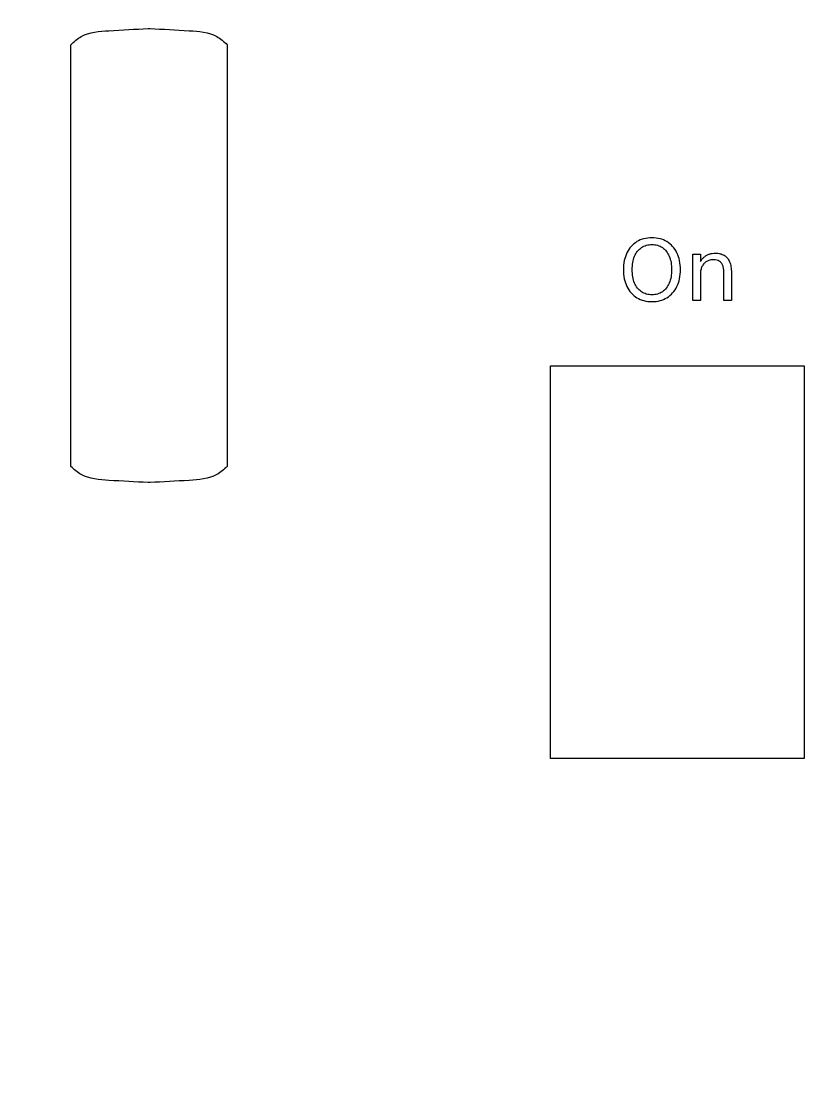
# Model space of a CAD drawing. Extents: x 0 to 210, y 0 to 210.
# Drawn here: x 90.3 to 130.3, y 77.7 to 130.6 of the extents above; entities that cross this region are included whole.
import ezdxf

# ---------------------------------------------------------------- set-up
doc = ezdxf.new("R2010")
doc.units = 0
doc.layers.add('Capa_1', color=7, linetype='CONTINUOUS')

msp = doc.modelspace()

# ---------------------------------------------------------------- linework, layer by layer
at = {"layer": 'Capa_1', "color": 7}
for p, q in [((96.66853, 130.18696), (96.766851, 130.18696)), ((96.66853, 130.18696), (96.66853, 130.18696)), ((92.792188, 108.209446), (92.792188, 129.375707)), ((100.643192, 129.375707), (100.643192, 108.209446)), ((116.863452, 113.263922), (129.581232, 113.263922)), ((116.863452, 93.546142), (116.863452, 113.263922)), ((129.581232, 113.263922), (129.581232, 93.546142)), ((96.766851, 107.398196), (96.66853, 107.398196)), ((129.581232, 93.546142), (116.863452, 93.546142))]:
    msp.add_line(p, q, dxfattribs=at)
at = {"layer": 'Capa_1', "color": 5}
for p, q in [((121.943867, 119.684754), (121.943867, 119.684754)), ((121.943867, 119.345757), (121.943867, 119.345757)), ((123.99232, 116.542828), (123.99232, 118.857934)), ((123.99232, 118.857934), (124.374726, 118.857934)), ((124.374726, 118.857934), (124.374726, 118.498264)), ((124.374726, 117.851275), (124.374726, 116.542828)), ((125.550881, 116.542828), (125.550881, 117.927757)), ((125.931218, 117.940158), (125.931218, 116.542828)), ((125.931218, 117.940158), (125.931218, 117.940158)), ((124.374726, 116.542828), (123.99232, 116.542828)), ((125.931218, 116.542828), (125.550881, 116.542828))]:
    msp.add_line(p, q, dxfattribs=at)
at = {"layer": 'Capa_1', "color": 7}
for points, knots in [([(104.999897, 209.823611), (102.887885, 209.787562), (98.689642, 209.715904), (92.449588, 209.137651), (86.618709, 208.271315), (81.193584, 207.152905), (76.163732, 205.852054), (70.007911, 203.92815), (62.828923, 201.135848), (54.802612, 197.189604), (48.350866, 193.303546), (43.31577, 189.806194), (39.540328, 186.922596), (36.328117, 184.231609), (33.632925, 181.798133), (31.411961, 179.672109), (28.723003, 176.943585), (25.633981, 173.548235), (22.238768, 169.413312), (19.472529, 165.671909), (17.2538, 162.398806), (15.510922, 159.647797), (12.808242, 155.073367), (9.436218, 148.485093), (5.888806, 139.663434), (3.2567, 130.863669), (1.45944, 122.174791), (0.410521, 113.658104), (0.065015, 105.162757), (0.385014, 96.826014), (1.320073, 88.775932), (3.085554, 79.717869), (6.015555, 69.77474), (10.464231, 59.177174), (15.574682, 49.973092), (21.008499, 42.073332), (26.50458, 35.346455), (33.252801, 28.348884), (41.458012, 21.345745), (51.28955, 14.702495), (60.525085, 9.883486), (68.816751, 6.493648), (75.959529, 4.156549), (83.167642, 2.364286), (90.408342, 1.099967), (97.655189, 0.344992), (105.40947, 0.077676), (113.563254, 0.405591), (121.988908, 1.431804), (131.870825, 3.452504), (143.028261, 6.981702), (155.089829, 12.579537), (165.679593, 19.229807), (174.846806, 26.578546), (182.694843, 34.346276), (189.227036, 42.325875), (194.575374, 50.286536), (198.891777, 58.058758), (203.101201, 67.42956), (206.729883, 78.578028), (209.335117, 91.595625), (209.659416, 100.498324), (209.823403, 105.000103)], [0, 0, 0, 0, 6.335076, 12.592819, 18.783703, 24.011485, 29.203028, 34.363209, 43.352961, 52.280614, 61.163797, 65.918598, 70.666992, 75.410919, 78.485419, 81.559312, 84.633085, 89.976549, 95.323695, 100.677198, 103.92896, 107.184772, 110.44534, 119.866847, 129.354309, 138.931898, 147.381589, 155.944391, 164.646239, 172.860004, 180.948634, 188.934153, 200.520821, 211.977842, 223.34675, 232.038829, 240.711514, 249.376294, 261.172415, 273.002795, 284.900156, 292.351582, 299.855843, 307.426301, 314.614612, 321.889392, 329.266859, 337.873235, 346.343331, 354.702285, 368.103609, 381.345985, 394.489615, 405.516597, 416.531175, 427.555922, 436.395252, 445.26981, 454.195437, 467.174079, 480.367424, 493.863127, 493.863127, 493.863127, 493.863127]), ([(92.792188, 129.375707), (92.961001, 129.526895), (93.488298, 129.999139), (94.914779, 130.092062), (96.024521, 130.152112), (96.66853, 130.18696)], [0, 0, 0, 0, 0.668345, 2.087607, 4.050138, 4.050138, 4.050138, 4.050138]), ([(96.766851, 130.18696), (97.410859, 130.152112), (98.520601, 130.092062), (99.947082, 129.999139), (100.474379, 129.526895), (100.643192, 129.375707)], [0, 0, 0, 0, 1.96253, 3.381792, 4.050138, 4.050138, 4.050138, 4.050138]), ([(96.66853, 107.398196), (96.024521, 107.433044), (94.914779, 107.493093), (93.488297, 107.586013), (92.961001, 108.058258), (92.792188, 108.209446)], [0, 0, 0, 0, 1.962531, 3.381793, 4.050138, 4.050138, 4.050138, 4.050138]), ([(100.643192, 108.209446), (100.474379, 108.058258), (99.947082, 107.586013), (98.520601, 107.493094), (97.410859, 107.433044), (96.766851, 107.398196)], [0, 0, 0, 0, 0.668346, 2.087608, 4.050138, 4.050138, 4.050138, 4.050138])]:
    msp.add_open_spline(points, degree=3, knots=knots, dxfattribs=at)
at = {"layer": 'Capa_1', "color": 5}
for points, knots in [([(121.943867, 119.684754), (122.079973, 119.676551), (122.341654, 119.660778), (122.70437, 119.506811), (122.99748, 119.257617), (123.217411, 118.927617), (123.346419, 118.524947), (123.38264, 118.083096), (123.346398, 117.641212), (123.217089, 117.238738), (122.998151, 116.908276), (122.704073, 116.659016), (122.341553, 116.51018), (121.943407, 116.468676), (121.544843, 116.510203), (121.181035, 116.658986), (120.885795, 116.907703), (120.666298, 117.238), (120.537138, 117.640609), (120.500977, 118.082784), (120.537155, 118.524964), (120.66624, 118.927561), (120.886137, 119.258109), (121.180772, 119.506814), (121.544733, 119.660784), (121.807301, 119.676553), (121.943867, 119.684754)], [0, 0, 0, 0, 0.406662, 0.781861, 1.15824, 1.5463, 1.955928, 2.412726, 2.86861, 3.278238, 3.667062, 4.042702, 4.417634, 4.824269, 5.232273, 5.608478, 5.985176, 6.373237, 6.782864, 7.239661, 7.69646, 8.106088, 8.494147, 8.871582, 9.248053, 9.656084, 9.656084, 9.656084, 9.656084]), ([(121.943867, 119.345757), (121.848368, 119.339332), (121.663631, 119.326902), (121.409291, 119.205191), (121.205639, 119.010223), (121.056689, 118.749861), (120.969648, 118.432877), (120.945292, 118.083163), (120.969658, 117.733696), (121.056782, 117.417338), (121.205705, 117.1576), (121.409287, 116.961698), (121.663631, 116.843512), (121.94372, 116.810716), (122.223358, 116.843412), (122.476744, 116.961466), (122.677805, 117.158457), (122.826929, 117.417226), (122.913903, 117.733729), (122.938327, 118.083163), (122.913913, 118.432844), (122.827022, 118.749973), (122.677872, 119.009364), (122.476739, 119.20543), (122.223361, 119.326984), (122.039206, 119.339353), (121.943867, 119.345757)], [0, 0, 0, 0, 0.284998, 0.551317, 0.825898, 1.119362, 1.439922, 1.803785, 2.166503, 2.486401, 2.779666, 3.054248, 3.320566, 3.605564, 3.890107, 4.155178, 4.428093, 4.721358, 5.041256, 5.403974, 5.767836, 6.088397, 6.381861, 6.654775, 6.919846, 7.204389, 7.204389, 7.204389, 7.204389]), ([(124.374726, 118.498264), (124.405479, 118.541839), (124.46494, 118.626092), (124.573526, 118.73141), (124.692793, 118.814452), (124.825397, 118.872361), (124.970272, 118.906898), (125.153089, 118.919013), (125.360407, 118.899076), (125.572744, 118.815603), (125.73836, 118.67001), (125.853785, 118.470399), (125.921007, 118.2208), (125.927639, 118.03853), (125.931218, 117.940158)], [0, 0, 0, 0, 0.159716, 0.308815, 0.451197, 0.593518, 0.740248, 0.895703, 1.141624, 1.359144, 1.568808, 1.790171, 2.041452, 2.336083, 2.336083, 2.336083, 2.336083]), ([(125.550881, 117.927757), (125.54867, 117.994936), (125.544596, 118.118684), (125.502964, 118.287315), (125.431436, 118.421597), (125.326144, 118.518215), (125.190418, 118.573594), (125.026715, 118.588698), (124.851264, 118.570792), (124.68155, 118.504194), (124.544921, 118.3911), (124.444654, 118.240195), (124.384105, 118.05517), (124.37797, 117.921806), (124.374726, 117.851275)], [0, 0, 0, 0, 0.201238, 0.370698, 0.516501, 0.651282, 0.790521, 0.948206, 1.140308, 1.314957, 1.486961, 1.663857, 1.851893, 2.06297, 2.06297, 2.06297, 2.06297])]:
    msp.add_open_spline(points, degree=3, knots=knots, dxfattribs=at)

doc.saveas('drawing.dxf')
